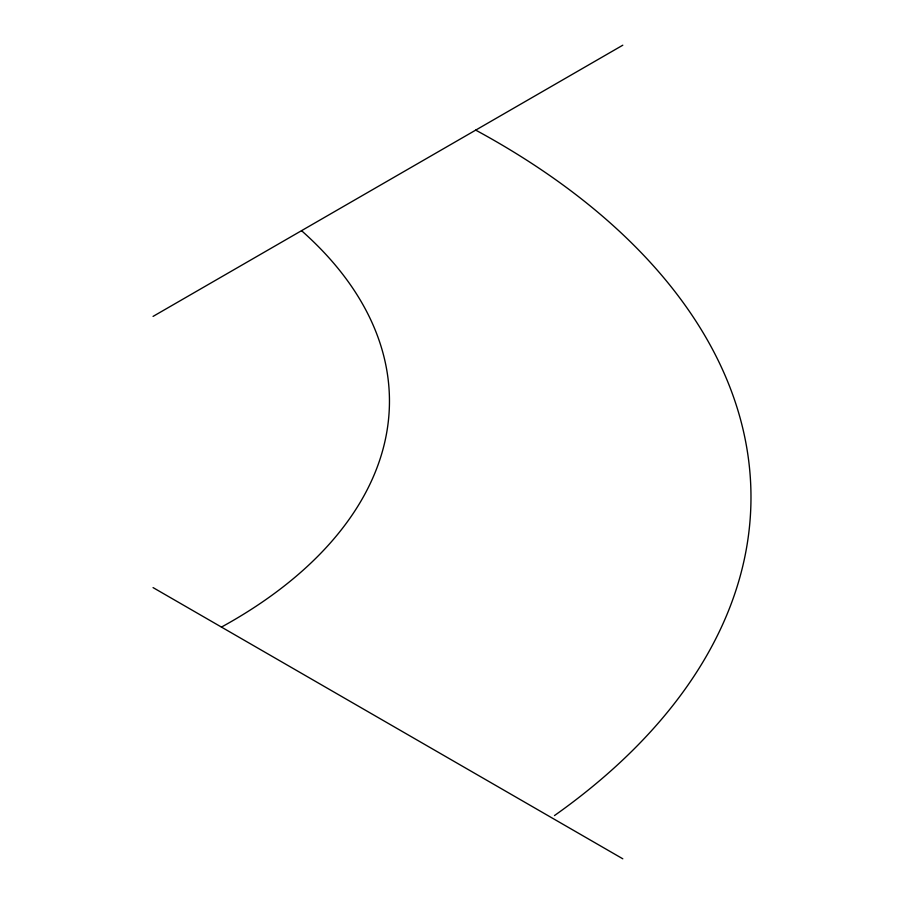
<?xml version="1.0" encoding="UTF-8"?>
<svg xmlns="http://www.w3.org/2000/svg" width="904" height="904" viewBox="0 0 904 904"><rect width="100%" height="100%" fill="white"/><g stroke="black" fill="none" stroke-linecap="round" stroke-linejoin="round"><path stroke-width="1.36" d="M153.058 316.4L622.799 45.2M153.058 587.6L622.799 858.8M301.529 230.678A539.756 311.62 0 0 1 221.446 627.082M475.707 130.119A871.931 503.404 0 0 1 554.468 815.566"/></g></svg>
